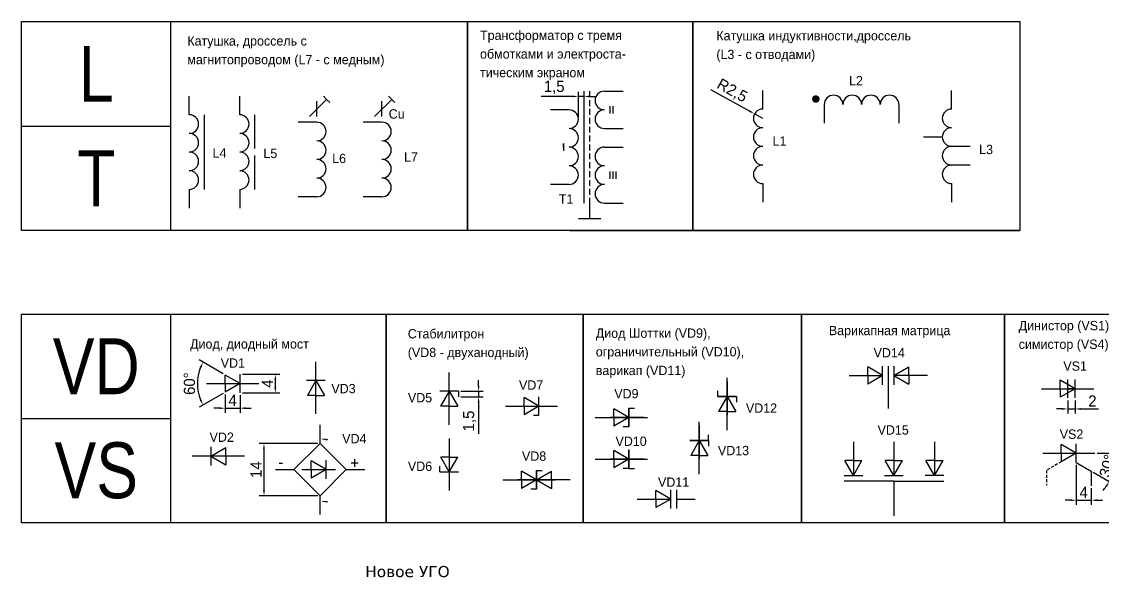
# Model space of a CAD drawing. Header units: millimetres. Extents: x 52 to 1332, y -528 to 1037.
# Drawn here: x 52.8 to 342.7, y 650.9 to 799.9 of the extents above; entities that cross this region are included whole.
import ezdxf

# ---------------------------------------------------------------- set-up
doc = ezdxf.new("R2010")
doc.units = ezdxf.units.MM
doc.linetypes.add('HIDDEN2', pattern=[4.7625, 3.175, -1.5875])
doc.styles.add('RR08', font='rr.shx', dxfattribs={"width": 0.8})
doc.styles.get("Standard").update_dxf_attribs({"font": 'standarteskd.shx', "height": 3})
doc.dimstyles.new('ISO-25', dxfattribs={"dimtxt": 2, "dimasz": 1.5, "dimexe": 1.25, "dimexo": 0.625, "dimtad": 1, "dimtxsty": 'Standard', "dimcen": 2.5, "dimadec": 0, "dimazin": 0, "dimtfac": 1, "dimtmove": 0, "dimatfit": 3, "dimfxl": 1, "dimarcsym": 0})

# ---------------------------------------------------------------- blocks, each defined once
blk = doc.blocks.new('Ind')
at = {"linetype": 'Continuous'}
for p, q in [((577.94, 726.29), (577.94, 731.29)), ((577.94, 706.29), (577.94, 701.29))]:
    blk.add_line(p, q, dxfattribs=at)
for centre in [(577.94, 723.79), (577.94, 718.79), (577.94, 713.79), (577.94, 708.79)]:
    blk.add_arc(centre, 2.5, 90, 270, dxfattribs=at)
blk = doc.blocks.new('*D48')
at = {"color": 0, "linetype": 'Continuous', "lineweight": -2, "transparency": 16777216}
for p, q in [((237.4, 781.7), (247.94, 775.89)), ((251.44, 773.96), (249.25, 775.17))]:
    blk.add_line(p, q, dxfattribs=at)
at = {"color": 0, "linetype": 'Continuous', "lineweight": -3, "transparency": 16777216}
blk.add_solid([(248.06, 776.11), (247.82, 775.67), (249.25, 775.17)], dxfattribs=at)
at = {"layer": 'Defpoints', "color": 0, "linetype": 'Continuous', "lineweight": -3, "transparency": 16777216}
for p in [(249.25, 775.17), (251.44, 773.96)]:
    blk.add_point(p, dxfattribs=at)
at = {"color": 0, "linetype": 'Continuous', "transparency": 16777216, "insert": (243.17, 781.27), "char_height": 3, "attachment_point": 5, "rotation": 331.1589}
blk.add_mtext('R2,5', dxfattribs=at)
blk = doc.blocks.new('L3')
at = {"linetype": 'Continuous'}
for p, q in [((626.06, 718.79), (621.06, 718.79)), ((633.56, 716.29), (628.56, 716.29)), ((633.56, 711.29), (628.56, 711.29))]:
    blk.add_line(p, q, dxfattribs=at)
blk.add_blockref('Ind', (50.62, 0), dxfattribs=at)
blk = doc.blocks.new('L2')
at = {"linetype": 'Continuous'}
for p, q in [((594.42, 727.49), (594.42, 722.49)), ((614.42, 727.49), (614.42, 722.49))]:
    blk.add_line(p, q, dxfattribs=at)
at = {"linetype": 'Continuous', "const_width": 1}
blk.add_lwpolyline([(591.67, 728.99, 1), (592.67, 728.99, 1)], format="xyb", close=True, dxfattribs=at)
at = {"linetype": 'Continuous'}
for centre in [(596.92, 727.49), (601.92, 727.49), (606.92, 727.49), (611.92, 727.49)]:
    blk.add_arc(centre, 2.5, 0, 180, dxfattribs=at)
blk = doc.blocks.new('L6')
at = {"linetype": 'Continuous'}
for p, q in [((111.73, 671.15), (116.32, 675.75)), ((116.32, 675.75), (115.48, 676.58)), ((117.16, 674.91), (116.32, 675.75)), ((113.68, 671.15), (113.68, 675.3)), ((113.68, 669.65), (108.68, 669.65)), ((113.68, 649.65), (108.68, 649.65))]:
    blk.add_line(p, q, dxfattribs=at)
for centre in [(113.68, 667.15), (113.68, 662.15), (113.68, 657.15), (113.68, 652.15)]:
    blk.add_arc(centre, 2.5, 270, 90, dxfattribs=at)
blk = doc.blocks.new('L4')
at = {"linetype": 'Continuous'}
blk.add_line((83.32, 668.76), (83.32, 648.76), dxfattribs=at)
at = {"linetype": 'Continuous', "rotation": 180}
blk.add_blockref('Ind', (657.25, 1375.06), dxfattribs=at)
blk = doc.blocks.new('L5')
at = {"linetype": 'Continuous'}
for p, q in [((96.81, 668.76), (96.81, 659.69)), ((96.81, 657.84), (96.81, 648.76))]:
    blk.add_line(p, q, dxfattribs=at)
at = {"linetype": 'Continuous', "rotation": 180}
blk.add_blockref('Ind', (670.75, 1375.06), dxfattribs=at)
blk = doc.blocks.new('T1')
at = {"linetype": 'Continuous'}
for p, q in [((170.27, 670.66), (170.27, 640.66)), ((175.77, 670.66), (180.77, 670.66)), ((166.27, 665.66), (161.27, 665.66)), ((177.22, 666.66), (177.22, 664.66)), ((178, 666.66), (178, 664.66)), ((175.77, 660.66), (180.77, 660.66)), ((164.77, 656.66), (164.77, 654.66)), ((164.77, 655.66), (164.77, 656.66)), ((175.77, 655.66), (180.77, 655.66)), ((177.22, 649.16), (177.22, 647.16)), ((178, 649.16), (178, 647.16)), ((178.78, 649.16), (178.78, 647.16)), ((166.27, 645.66), (161.27, 645.66)), ((171.77, 640.66), (171.77, 636.53)), ((175.77, 640.66), (180.77, 640.66)), ((168.77, 636.53), (171.77, 636.53)), ((171.77, 636.53), (174.77, 636.53))]:
    blk.add_line(p, q, dxfattribs=at)
at = {"linetype": 'HIDDEN2', "ltscale": 0.5}
blk.add_line((171.77, 670.66), (171.77, 640.66), dxfattribs=at)
at = {"linetype": 'Continuous'}
for centre, start, end in [((175.77, 668.16), 90, 270), ((166.27, 663.16), 270, 90), ((175.77, 663.16), 90, 270), ((166.27, 658.16), 270, 90), ((166.27, 653.16), 270, 90), ((175.77, 653.16), 90, 270), ((166.27, 648.16), 270, 90), ((175.77, 648.16), 90, 270), ((175.77, 643.16), 90, 270)]:
    blk.add_arc(centre, 2.5, start, end, dxfattribs=at)
blk = doc.blocks.new('*D55')
at = {"color": 0, "linetype": 'Continuous', "lineweight": -2, "transparency": 16777216}
for p, q in [((202.03, 774.37), (202.03, 781.09)), ((203.53, 780.62), (203.53, 778.59)), ((200.53, 779.84), (192.06, 779.84)), ((203.53, 779.84), (202.03, 779.84)), ((205.03, 779.84), (206.53, 779.84))]:
    blk.add_line(p, q, dxfattribs=at)
at = {"color": 0, "linetype": 'Continuous', "lineweight": -3, "transparency": 16777216}
for points in [[(200.53, 780.09), (200.53, 779.59), (202.03, 779.84)], [(205.03, 780.09), (205.03, 779.59), (203.53, 779.84)]]:
    blk.add_solid(points, dxfattribs=at)
at = {"layer": 'Defpoints', "color": 0, "linetype": 'Continuous', "lineweight": -3, "transparency": 16777216}
for p in [(203.53, 781.24), (202.03, 779.84), (202.03, 773.74)]:
    blk.add_point(p, dxfattribs=at)
at = {"color": 0, "linetype": 'Continuous', "transparency": 16777216, "insert": (195.54, 782.26), "char_height": 3, "attachment_point": 5}
blk.add_mtext('1,5', dxfattribs=at)
blk = doc.blocks.new('VD1')
at = {"linetype": 'Continuous'}
for p, q in [((227.35, 669.55), (227.35, 671.86)), ((231.35, 669.55), (227.35, 671.86)), ((231.35, 669.55), (231.35, 672.05)), ((222.35, 669.55), (227.35, 669.55)), ((231.35, 669.55), (227.35, 667.24)), ((227.35, 669.55), (231.35, 669.55)), ((227.35, 669.55), (227.35, 667.24)), ((231.35, 669.55), (236.35, 669.55)), ((231.35, 667.05), (231.35, 669.55))]:
    blk.add_line(p, q, dxfattribs=at)
blk = doc.blocks.new('*D57')
at = {"color": 0, "linetype": 'Continuous', "lineweight": -2, "transparency": 16777216}
for p, q in [((111.98, 705.34), (122.05, 705.34)), ((120.8, 703.84), (120.8, 701.84)), ((111.98, 700.34), (122.05, 700.34))]:
    blk.add_line(p, q, dxfattribs=at)
at = {"color": 0, "linetype": 'Continuous', "lineweight": -3, "transparency": 16777216}
for points in [[(120.55, 703.84), (121.05, 703.84), (120.8, 705.34)], [(120.55, 701.84), (121.05, 701.84), (120.8, 700.34)]]:
    blk.add_solid(points, dxfattribs=at)
at = {"layer": 'Defpoints', "color": 0, "linetype": 'Continuous', "lineweight": -3, "transparency": 16777216}
for p in [(111.35, 705.34), (111.35, 700.34), (120.8, 700.34)]:
    blk.add_point(p, dxfattribs=at)
at = {"color": 0, "linetype": 'Continuous', "transparency": 16777216, "insert": (118.68, 702.84), "char_height": 3, "attachment_point": 5, "rotation": 90}
blk.add_mtext('4', dxfattribs=at)
blk = doc.blocks.new('*D58')
at = {"color": 0, "linetype": 'Continuous', "lineweight": -2, "transparency": 16777216}
for p, q in [((107.35, 699.9), (107.35, 695.01)), ((111.35, 699.71), (111.35, 695.01)), ((105.85, 696.26), (104.35, 696.26)), ((107.35, 696.26), (111.35, 696.26)), ((112.85, 696.26), (114.35, 696.26))]:
    blk.add_line(p, q, dxfattribs=at)
at = {"color": 0, "linetype": 'Continuous', "lineweight": -3, "transparency": 16777216}
for points in [[(105.85, 696.51), (105.85, 696.01), (107.35, 696.26)], [(112.85, 696.51), (112.85, 696.01), (111.35, 696.26)]]:
    blk.add_solid(points, dxfattribs=at)
at = {"layer": 'Defpoints', "color": 0, "linetype": 'Continuous', "lineweight": -3, "transparency": 16777216}
for p in [(107.35, 700.53), (111.35, 700.34), (111.35, 696.26)]:
    blk.add_point(p, dxfattribs=at)
at = {"color": 0, "linetype": 'Continuous', "transparency": 16777216, "insert": (109.35, 698.38), "char_height": 3, "attachment_point": 5}
blk.add_mtext('4', dxfattribs=at)
blk = doc.blocks.new('*D59')
at = {"color": 0, "linetype": 'Continuous', "lineweight": -2, "transparency": 16777216}
for p, q in [((106.81, 705.46), (100.35, 709.19)), ((106.81, 700.22), (100.35, 696.49))]:
    blk.add_line(p, q, dxfattribs=at)
blk.add_arc((111.35, 702.84), 11.45, 157.5109, 202.4891, dxfattribs=at)
at = {"color": 0, "linetype": 'Continuous', "lineweight": -3, "transparency": 16777216}
for points in [[(100.55, 707.33), (101, 707.11), (101.44, 708.56)], [(101, 698.57), (100.55, 698.35), (101.44, 697.11)]]:
    blk.add_solid(points, dxfattribs=at)
at = {"layer": 'Defpoints', "color": 0, "linetype": 'Continuous', "lineweight": -3, "transparency": 16777216}
for p in [(100.08, 704.83), (107.35, 705.15), (111.35, 702.84), (111.35, 702.84), (107.35, 700.53)]:
    blk.add_point(p, dxfattribs=at)
at = {"color": 0, "linetype": 'Continuous', "transparency": 16777216, "insert": (97.78, 702.84), "char_height": 3, "attachment_point": 5, "rotation": 90}
blk.add_mtext('60°', dxfattribs=at)
blk = doc.blocks.new('VD4')
at = {"linetype": 'Continuous'}
for p, q in [((254.28, 659.03), (254.28, 664.03)), ((247.28, 652.03), (254.28, 659.03)), ((254.28, 659.03), (261.28, 652.03)), ((255.88, 652.03), (251.88, 654.34)), ((251.88, 652.03), (251.88, 654.34)), ((255.88, 652.03), (255.88, 654.53)), ((242.28, 652.03), (247.28, 652.03)), ((254.28, 645.03), (247.28, 652.03)), ((249.38, 652.03), (251.88, 652.03)), ((251.88, 652.03), (255.88, 652.03)), ((255.88, 652.03), (251.88, 649.72)), ((251.88, 652.03), (251.88, 649.72)), ((261.28, 652.03), (254.28, 645.03)), ((255.88, 652.03), (258.38, 652.03)), ((255.88, 649.53), (255.88, 652.03)), ((261.28, 652.03), (266.28, 652.03)), ((254.28, 640.03), (254.28, 645.03))]:
    blk.add_line(p, q, dxfattribs=at)
at = {"linetype": 'Continuous', "start_tangent": (0.82494, 0.56522), "end_tangent": (0.669861, 0.742487)}
for points in [[(254.92, 660.19), (255.6, 660.19), (256.28, 660.19)], [(254.92, 643.52), (255.6, 643.52), (256.28, 643.52)]]:
    blk.add_spline(points, degree=3, dxfattribs=at)
at = {"linetype": 'Continuous'}
for s, p in [('-', (243.06, 652.52)), ('+', (262.38, 652.37))]:
    blk.add_text(s, height=3, dxfattribs=at).set_placement(p)
blk = doc.blocks.new('*D61')
at = {"color": 0, "linetype": 'Continuous', "lineweight": -2, "transparency": 16777216}
for p, q in [((132.17, 686.78), (116.51, 686.78)), ((117.76, 685.28), (117.76, 674.28)), ((132.17, 672.78), (116.51, 672.78))]:
    blk.add_line(p, q, dxfattribs=at)
at = {"color": 0, "linetype": 'Continuous', "lineweight": -3, "transparency": 16777216}
for points in [[(117.51, 685.28), (118.01, 685.28), (117.76, 686.78)], [(117.51, 674.28), (118.01, 674.28), (117.76, 672.78)]]:
    blk.add_solid(points, dxfattribs=at)
at = {"layer": 'Defpoints', "color": 0, "linetype": 'Continuous', "lineweight": -3, "transparency": 16777216}
for p in [(132.8, 686.78), (117.76, 672.78), (132.8, 672.78)]:
    blk.add_point(p, dxfattribs=at)
at = {"color": 0, "linetype": 'Continuous', "transparency": 16777216, "insert": (115.64, 679.78), "char_height": 3, "attachment_point": 5, "rotation": 90}
blk.add_mtext('14', dxfattribs=at)
blk = doc.blocks.new('VD5')
at = {"linetype": 'Continuous'}
for p, q in [((282.17, 673.49), (282.17, 678.49)), ((282.17, 673.49), (279.67, 673.49)), ((282.17, 673.49), (279.86, 669.49)), ((282.17, 669.49), (282.17, 673.49)), ((282.17, 673.49), (284.48, 669.49)), ((284.67, 673.49), (282.17, 673.49)), ((284.67, 673.49), (284.67, 671.99)), ((282.17, 669.49), (279.86, 669.49)), ((282.17, 664.49), (282.17, 669.49)), ((282.17, 669.49), (284.48, 669.49))]:
    blk.add_line(p, q, dxfattribs=at)
blk = doc.blocks.new('*D63')
at = {"color": 0, "linetype": 'Continuous', "lineweight": -2, "transparency": 16777216}
for p, q in [((175.28, 702.3), (175.28, 703.8)), ((170.55, 700.8), (176.53, 700.8)), ((170.55, 699.3), (176.53, 699.3)), ((175.28, 700.8), (175.28, 699.3)), ((175.28, 697.8), (175.28, 689.34))]:
    blk.add_line(p, q, dxfattribs=at)
at = {"color": 0, "linetype": 'Continuous', "lineweight": -3, "transparency": 16777216}
for points in [[(175.03, 702.3), (175.53, 702.3), (175.28, 700.8)], [(175.03, 697.8), (175.53, 697.8), (175.28, 699.3)]]:
    blk.add_solid(points, dxfattribs=at)
at = {"layer": 'Defpoints', "color": 0, "linetype": 'Continuous', "lineweight": -3, "transparency": 16777216}
for p in [(169.93, 700.8), (169.93, 699.3), (175.28, 699.3)]:
    blk.add_point(p, dxfattribs=at)
at = {"color": 0, "linetype": 'Continuous', "transparency": 16777216, "insert": (172.87, 692.82), "char_height": 3, "attachment_point": 5, "rotation": 90}
blk.add_mtext('1,5', dxfattribs=at)
blk = doc.blocks.new('VD8')
at = {"linetype": 'Continuous'}
for p, rotation in [((-360.56, 936.97), 270), ((986.43, 372.63), 90)]:
    blk.add_blockref('VD5', p, dxfattribs=dict(at, rotation=rotation))
blk = doc.blocks.new('VD9')
at = {"linetype": 'Continuous'}
for p, q in [((337.01, 668.5), (337.01, 666)), ((337.01, 668.5), (338.51, 668.5)), ((337.01, 666), (332.01, 666)), ((337.01, 666), (337.01, 663.5)), ((341.01, 666), (337.01, 666))]:
    blk.add_line(p, q, dxfattribs=at)
at = {"linetype": 'Continuous', "rotation": 270}
blk.add_blockref('VD5', (-336.49, 948.18), dxfattribs=at)
blk = doc.blocks.new('VD10')
at = {"linetype": 'Continuous'}
for p, q in [((337.01, 657.32), (337.01, 654.82)), ((337.01, 654.82), (332.01, 654.82)), ((337.01, 654.82), (337.01, 652.32)), ((341.01, 654.82), (337.01, 654.82)), ((337.01, 652.32), (338.51, 652.32))]:
    blk.add_line(p, q, dxfattribs=at)
at = {"linetype": 'Continuous', "rotation": 270}
blk.add_blockref('VD5', (-336.49, 936.99), dxfattribs=at)
blk = doc.blocks.new('VD11')
at = {"linetype": 'Continuous'}
for p, q in [((348.29, 644.14), (348.29, 646.64)), ((349.79, 646.64), (349.79, 641.64)), ((339.29, 644.14), (344.29, 644.14)), ((348.29, 644.14), (344.29, 646.45)), ((344.29, 644.14), (344.29, 646.45)), ((344.29, 644.14), (344.29, 641.83)), ((344.29, 644.14), (348.29, 644.14)), ((348.29, 644.14), (344.29, 641.83)), ((348.29, 641.64), (348.29, 644.14)), ((349.79, 644.14), (354.79, 644.14))]:
    blk.add_line(p, q, dxfattribs=at)
blk = doc.blocks.new('VD14')
at = {"linetype": 'Continuous'}
for p, q in [((400.88, 674.45), (400.88, 676.76)), ((404.88, 674.45), (400.88, 676.76)), ((404.88, 674.45), (404.88, 676.95)), ((406.38, 676.95), (406.38, 665.57)), ((407.88, 676.95), (407.88, 674.45)), ((407.88, 674.45), (411.88, 676.76)), ((411.88, 674.45), (411.88, 676.76)), ((395.88, 674.45), (400.88, 674.45)), ((404.88, 674.45), (400.88, 672.14)), ((400.88, 674.45), (404.88, 674.45)), ((400.88, 674.45), (400.88, 672.14)), ((404.88, 671.95), (404.88, 674.45)), ((407.88, 674.45), (411.88, 672.14)), ((411.88, 674.45), (407.88, 674.45)), ((407.88, 674.45), (407.88, 671.95)), ((411.88, 674.45), (411.88, 672.14)), ((416.88, 674.45), (411.88, 674.45))]:
    blk.add_line(p, q, dxfattribs=at)
blk = doc.blocks.new('VD15')
at = {"linetype": 'Continuous'}
for p, q in [((397.21, 663.87), (397.21, 658.87)), ((408.07, 663.87), (408.07, 658.87)), ((418.93, 663.87), (418.93, 658.87)), ((397.21, 654.87), (394.9, 658.87)), ((397.21, 658.87), (394.9, 658.87)), ((397.21, 658.87), (399.52, 658.87)), ((397.21, 654.87), (399.52, 658.87)), ((397.21, 658.87), (397.21, 654.87)), ((408.07, 658.87), (405.76, 658.87)), ((408.07, 654.87), (405.76, 658.87)), ((408.07, 658.87), (408.07, 654.87)), ((408.07, 654.87), (410.38, 658.87)), ((408.07, 658.87), (410.38, 658.87)), ((418.93, 654.87), (416.62, 658.87)), ((418.93, 658.87), (416.62, 658.87)), ((418.93, 658.87), (421.24, 658.87)), ((418.93, 658.87), (418.93, 654.87)), ((418.93, 654.87), (421.24, 658.87)), ((394.71, 654.87), (397.21, 654.87)), ((408.07, 653.37), (394.71, 653.37)), ((397.21, 654.87), (399.71, 654.87)), ((405.57, 654.87), (408.07, 654.87)), ((408.07, 654.87), (410.57, 654.87)), ((408.07, 653.37), (421.43, 653.37)), ((408.07, 653.37), (408.07, 644.03)), ((418.93, 654.87), (416.43, 654.87)), ((421.43, 654.87), (418.93, 654.87))]:
    blk.add_line(p, q, dxfattribs=at)
blk = doc.blocks.new('VS1')
at = {"linetype": 'Continuous'}
for p, q in [((457.19, 671.72), (453.19, 674.03)), ((453.19, 671.72), (453.19, 674.03)), ((455.19, 669.22), (455.19, 674.22)), ((457.19, 671.72), (457.19, 674.22)), ((448.19, 671.72), (453.19, 671.72)), ((453.19, 671.72), (453.19, 669.41)), ((457.19, 671.72), (453.19, 669.41)), ((453.19, 671.72), (457.19, 671.72)), ((457.19, 671.72), (455.19, 671.72)), ((457.19, 669.22), (457.19, 671.72)), ((457.19, 671.72), (462.19, 671.72))]:
    blk.add_line(p, q, dxfattribs=at)
blk = doc.blocks.new('*D71')
at = {"color": 0, "linetype": 'Continuous', "lineweight": -2, "transparency": 16777216}
for p, q in [((331.68, 696.05), (330.18, 696.05)), ((333.18, 698.36), (333.18, 694.8)), ((333.18, 696.05), (335.18, 696.05)), ((335.18, 698.36), (335.18, 694.8)), ((336.68, 696.05), (341.43, 696.05))]:
    blk.add_line(p, q, dxfattribs=at)
at = {"color": 0, "linetype": 'Continuous', "lineweight": -3, "transparency": 16777216}
for points in [[(331.68, 696.3), (331.68, 695.8), (333.18, 696.05)], [(336.68, 696.3), (336.68, 695.8), (335.18, 696.05)]]:
    blk.add_solid(points, dxfattribs=at)
at = {"layer": 'Defpoints', "color": 0, "linetype": 'Continuous', "lineweight": -3, "transparency": 16777216}
for p in [(333.18, 698.99), (335.18, 698.99), (335.18, 696.05)]:
    blk.add_point(p, dxfattribs=at)
at = {"color": 0, "linetype": 'Continuous', "transparency": 16777216, "insert": (339.8, 698.18), "char_height": 3, "attachment_point": 5}
blk.add_mtext('2', dxfattribs=at)
blk = doc.blocks.new('VS2')
at = {"linetype": 'Continuous'}
for p, q in [((456.95, 653.1), (452.95, 655.41)), ((452.95, 653.1), (452.95, 655.41)), ((456.95, 653.1), (456.95, 655.6)), ((447.95, 653.1), (452.95, 653.1)), ((452.95, 653.1), (456.95, 653.1)), ((456.95, 653.1), (452.95, 650.79)), ((452.95, 653.1), (452.95, 650.79)), ((456.95, 650.6), (456.95, 653.1)), ((456.95, 653.1), (461.95, 653.1)), ((456.95, 650.6), (460.95, 648.29)), ((460.95, 648.29), (460.95, 644.29))]:
    blk.add_line(p, q, dxfattribs=at)
at = {"linetype": 'HIDDEN2', "ltscale": 0.25}
for p, q in [((452.95, 650.79), (448.95, 648.48)), ((448.95, 648.48), (448.95, 644.48))]:
    blk.add_line(p, q, dxfattribs=at)
blk = doc.blocks.new('*D74')
at = {"color": 0, "linetype": 'Continuous', "lineweight": -2, "transparency": 16777216}
for p, q in [((335.47, 681.08), (335.47, 670.32)), ((339.47, 674.77), (339.47, 670.32)), ((333.97, 671.57), (332.47, 671.57)), ((335.47, 671.57), (339.47, 671.57)), ((340.97, 671.57), (342.47, 671.57))]:
    blk.add_line(p, q, dxfattribs=at)
at = {"color": 0, "linetype": 'Continuous', "lineweight": -3, "transparency": 16777216}
for points in [[(333.97, 671.82), (333.97, 671.32), (335.47, 671.57)], [(340.97, 671.82), (340.97, 671.32), (339.47, 671.57)]]:
    blk.add_solid(points, dxfattribs=at)
at = {"layer": 'Defpoints', "color": 0, "linetype": 'Continuous', "lineweight": -3, "transparency": 16777216}
for p in [(335.47, 681.7), (339.47, 675.4), (339.47, 671.57)]:
    blk.add_point(p, dxfattribs=at)
at = {"color": 0, "linetype": 'Continuous', "transparency": 16777216, "insert": (337.47, 673.7), "char_height": 3, "attachment_point": 5}
blk.add_mtext('4', dxfattribs=at)
blk = doc.blocks.new('*D75')
at = {"color": 0, "linetype": 'Continuous', "lineweight": -2, "transparency": 16777216}
for p, q in [((341.1, 684.2), (347.62, 684.2)), ((340.01, 679.08), (345.41, 675.96))]:
    blk.add_line(p, q, dxfattribs=at)
for start, end in [(5.6456, 11.2912), (330, 360), (318.7088, 324.3544)]:
    blk.add_arc((331.14, 684.2), 15.23, start, end, dxfattribs=at)
at = {"color": 0, "linetype": 'Continuous', "lineweight": -3, "transparency": 16777216}
for points in [[(346.55, 685.72), (346.05, 685.69), (346.37, 684.2)], [(343.31, 675.46), (343.73, 675.19), (344.33, 676.59)]]:
    blk.add_solid(points, dxfattribs=at)
at = {"layer": 'Defpoints', "color": 0, "linetype": 'Continuous', "lineweight": -3, "transparency": 16777216}
for p in [(335.47, 684.2), (335.47, 681.7), (340.47, 684.2), (339.47, 679.4), (345.45, 679)]:
    blk.add_point(p, dxfattribs=at)
at = {"color": 0, "linetype": 'Continuous', "transparency": 16777216, "insert": (343.8, 680.81), "char_height": 3, "attachment_point": 5, "rotation": 75}
blk.add_mtext('30°', dxfattribs=at)

msp = doc.modelspace()

# ---------------------------------------------------------------- linework, layer by layer
at = {"linetype": 'Continuous', "lineweight": -3}
msp.add_line((199.76, 743.911), (253.72, 743.911), dxfattribs=at)
at = {"linetype": 'Continuous'}
msp.add_line((253.72, 743.911), (320.308, 743.911), dxfattribs=at)
at = {"color": 7, "linetype": 'Continuous', "lineweight": -3}
for points in [[(92.802, 743.911), (52.802, 743.911), (52.802, 799.902), (92.802, 799.902)], [(52.802, 771.906), (92.802, 771.906)], [(92.802, 665.509), (52.802, 665.509), (52.802, 721.5), (92.802, 721.5)], [(52.802, 693.504), (92.802, 693.504)]]:
    msp.add_lwpolyline(points, dxfattribs=at)
at = {"linetype": 'Continuous'}
for points in [[(92.802, 799.902), (172.28, 799.902), (172.28, 743.911), (92.802, 743.911)], [(172.28, 799.902), (232.713, 799.902), (232.713, 743.911), (172.28, 743.911)], [(232.713, 799.902), (320.308, 799.902), (320.308, 743.911), (232.713, 743.911)], [(92.802, 721.5), (150.525, 721.5), (150.525, 665.509), (92.802, 665.509)], [(150.525, 721.5), (203.269, 721.5), (203.269, 665.509), (150.525, 665.509)], [(203.269, 721.5), (261.845, 721.5), (261.845, 665.509), (203.269, 665.509)], [(261.845, 721.5), (316.2, 721.5), (316.2, 665.509), (261.845, 665.509)], [(316.2, 721.5), (404.776, 721.5), (404.776, 665.509), (316.2, 665.509)]]:
    msp.add_lwpolyline(points, close=True, dxfattribs=at)

# ---------------------------------------------------------------- block references
for name, p in [('T1', (33.25, 110.588)), ('Ind', (-326.493, 50.169)), ('L2', (-326.493, 50.169)), ('L3', (-326.493, 50.169)), ('L4', (18.434, 106.16)), ('L5', (18.434, 106.16)), ('L6', (18.21, 103.294)), ('L6', (35.678, 103.294)), ('VD14', (-121.3, 30.595)), ('VD1', (-119.996, 33.287)), ('VD5', (-114.745, 27.31)), ('VS1', (-122.013, 29.768)), ('VD9', (-121.477, 27.759)), ('VD4', (-121.477, 27.759)), ('VD15', (-121.477, 23.326)), ('VD10', (-121.477, 27.759)), ('VS2', (-121.477, 31.107)), ('VD8', (-122.153, 22.221)), ('VD11', (-121.477, 27.759))]:
    msp.add_blockref(name, p, dxfattribs=at)
for name, p, rotation in [('VD1', (801.242, 472.349), 90), ('VD9', (907.94, 362.363), 90), ('VD5', (-482.035, 978.975), 270), ('VD10', (889.263, 350.605), 90), ('VD5', (449.598, 1352.655), 180), ('VD1', (334.845, 1352.918), 180)]:
    msp.add_blockref(name, p, dxfattribs=dict(at, rotation=rotation))

# ---------------------------------------------------------------- texts
for s, p in [('Трансформатор с тремя', (175.665, 794.986)), ('Катушка индуктивности,дроссель', (239.007, 794.871)), ('Катушка, дроссель с', (97.21, 793.479)), ('обмотками и электроста-', (175.665, 789.986)), ('(L3 - c отводами)', (239.007, 789.871)), ('магнитопроводом (L7 - с медным)', (97.21, 788.479)), ('тическим экраном', (175.665, 784.986)), ('L2', (274.58, 782.827)), ('Cu', (151.192, 773.906)), ('L1', (254.095, 766.651)), ('L4', (103.978, 763.445)), ('L5', (117.594, 763.314)), ('L3', (309.442, 764.369)), ('L6', (136.033, 761.968)), ('L7', (155.298, 762.334)), ('T1', (196.775, 751.076)), ('Динистор (VS1), тринистор (VS2, VS3),', (320.05, 717.155)), ('Стабилитрон', (156.301, 714.959)), ('Диод Шоттки (VD9),', (206.699, 715.128)), ('Варикапная матрица', (269.166, 715.832)), ('Диод, диодный мост', (97.955, 712.231)), ('симистор (VS4)', (320.05, 712.155)), ('(VD8 - двуханодный)', (156.301, 709.959)), ('ограничительный (VD10),', (206.699, 710.128)), ('VD14', (281.156, 709.867)), ('VD1', (106.166, 707.106)), ('варикап (VD11)', (206.699, 705.128)), ('VS1', (332.015, 706.301)), ('VD3', (135.82, 700.257)), ('VD7', (186.107, 701.205)), ('VD5', (156.332, 697.813)), ('VD9', (211.652, 698.895)), ('VD12', (246.928, 695.03)), ('VD15', (282.224, 689.164)), ('VS2', (331.045, 688.043)), ('VD2', (103.166, 687.231)), ('VD4', (138.719, 686.842)), ('VD10', (211.977, 686.141)), ('VD8', (186.905, 682.152)), ('VD13', (239.427, 683.652)), ('VD6', (156.332, 679.445)), ('VD11', (223.369, 675.171))]:
    msp.add_text(s, height=2.5, dxfattribs=at).set_placement(p)
at = {"color": 7, "linetype": 'Continuous', "lineweight": -3, "attachment_point": 5, "style": 'RR08'}
for s, insert, char_height, width in [('{\\fArial|b0|i0|c0|p34;L}', (72.802, 785.904), 15, 40), ('{\\fArial|b0|i0|c0|p34;T}', (72.802, 757.909), 15, 40), ('{\\fArial|b0|i0|c0|p34;VD}', (72.802, 707.502), 15, 40), ('{\\fArial|b0|i0|c0|p34;VS}', (72.802, 679.507), 15, 40), ('{\\fVerdana|b0|i0|c204|p34;\\W1;\\C1;Новое УГО}', (156.211, 652.421), 3, 126.81888)]:
    msp.add_mtext(s, dxfattribs=dict(at, insert=insert, char_height=char_height, width=width))

# ---------------------------------------------------------------- dimensions: what is measured, and where the dimension line sits
at = {"linetype": 'Continuous'}
for base, p1, p2, picture, middle in [((202.025, 779.844), (203.525, 781.243), (202.025, 773.743), '*D55', (195.543, 782.255)), ((111.353, 696.259), (107.353, 700.53), (111.353, 700.339), '*D58', (109.353, 698.384)), ((335.176, 696.052), (333.176, 698.987), (335.176, 698.987), '*D71', (339.801, 698.177)), ((339.473, 671.571), (335.473, 681.705), (339.473, 675.395), '*D74', (337.473, 673.696))]:
    dim = msp.add_linear_dim(base=base, p1=p1, p2=p2, dimstyle='ISO-25', dxfattribs=at)
    dim.commit()
    dim.dimension.update_dxf_attribs({"geometry": picture, "text_midpoint": middle})
dim = msp.add_radius_dim(center=(251.444, 773.962), mpoint=(249.254, 775.168), dimstyle='ISO-25', dxfattribs=at)
dim.commit()
dim.dimension.update_dxf_attribs({"geometry": '*D48', "text_midpoint": (243.175, 781.268)})
for base, line1, line2, picture, middle in [((100.076, 704.827), ((111.353, 702.839), (107.353, 700.53)), ((111.353, 702.839), (107.353, 705.148)), '*D59', (97.777, 702.839)), ((345.454, 678.996), ((335.473, 681.705), (339.473, 679.395)), ((335.473, 684.205), (340.473, 684.205)), '*D75', (343.801, 680.813))]:
    dim = msp.add_angular_dim_2l(base=base, line1=line1, line2=line2, dimstyle='ISO-25', dxfattribs=at)
    dim.commit()
    dim.dimension.update_dxf_attribs({"geometry": picture, "text_midpoint": middle})
dim = msp.add_linear_dim(base=(120.802, 700.339), p1=(111.353, 705.339), p2=(111.353, 700.339), angle=90, text='4', dimstyle='ISO-25', dxfattribs=at)
dim.commit()
dim.dimension.update_dxf_attribs({"geometry": '*D57', "text_midpoint": (118.677, 702.839)})
for base, p1, p2, picture, middle in [((175.284, 699.303), (169.927, 700.803), (169.927, 699.303), '*D63', (172.873, 692.821)), ((117.762, 672.784), (132.799, 686.784), (132.799, 672.784), '*D61', (115.637, 679.784))]:
    dim = msp.add_linear_dim(base=base, p1=p1, p2=p2, angle=90, dimstyle='ISO-25', dxfattribs=at)
    dim.commit()
    dim.dimension.update_dxf_attribs({"geometry": picture, "text_midpoint": middle})

doc.saveas('drawing.dxf')
